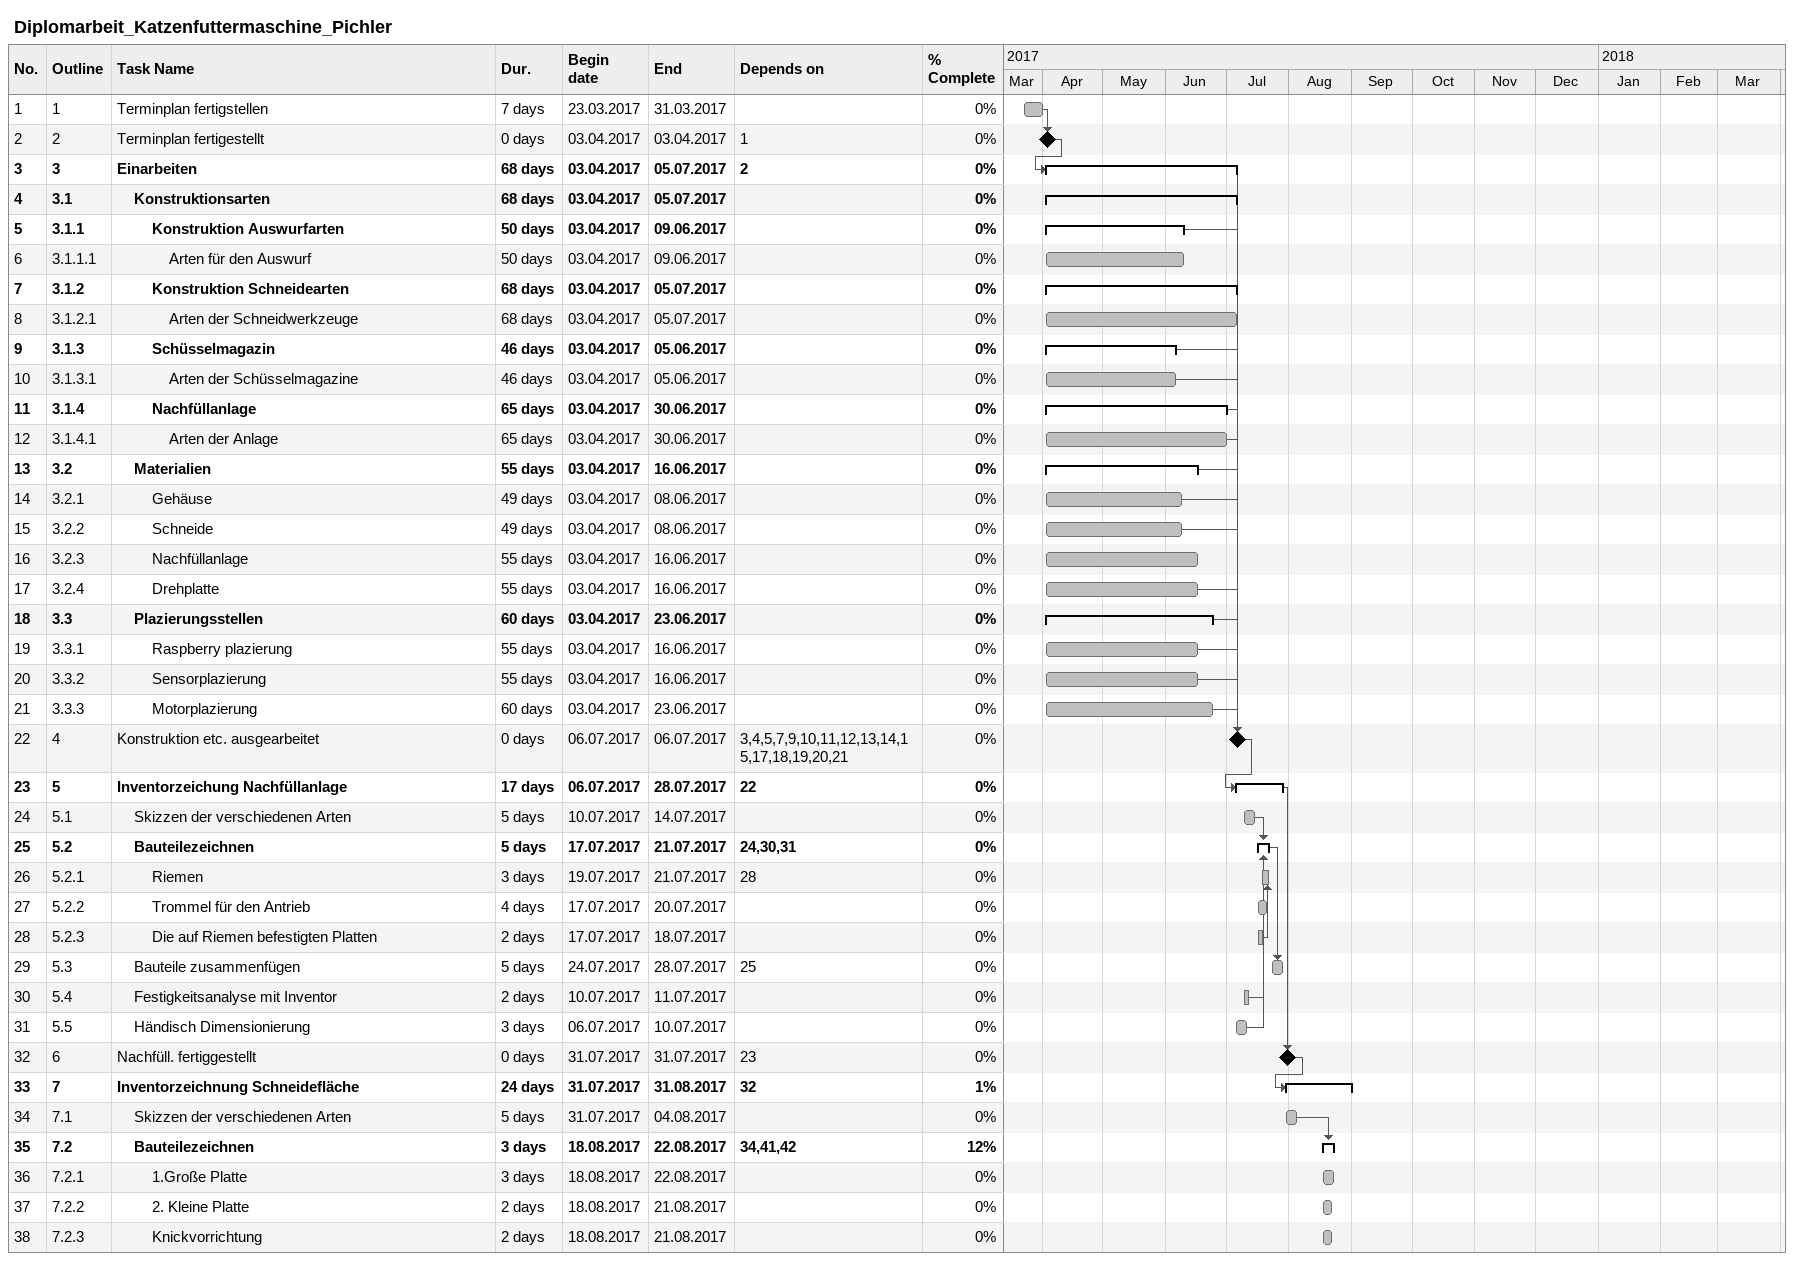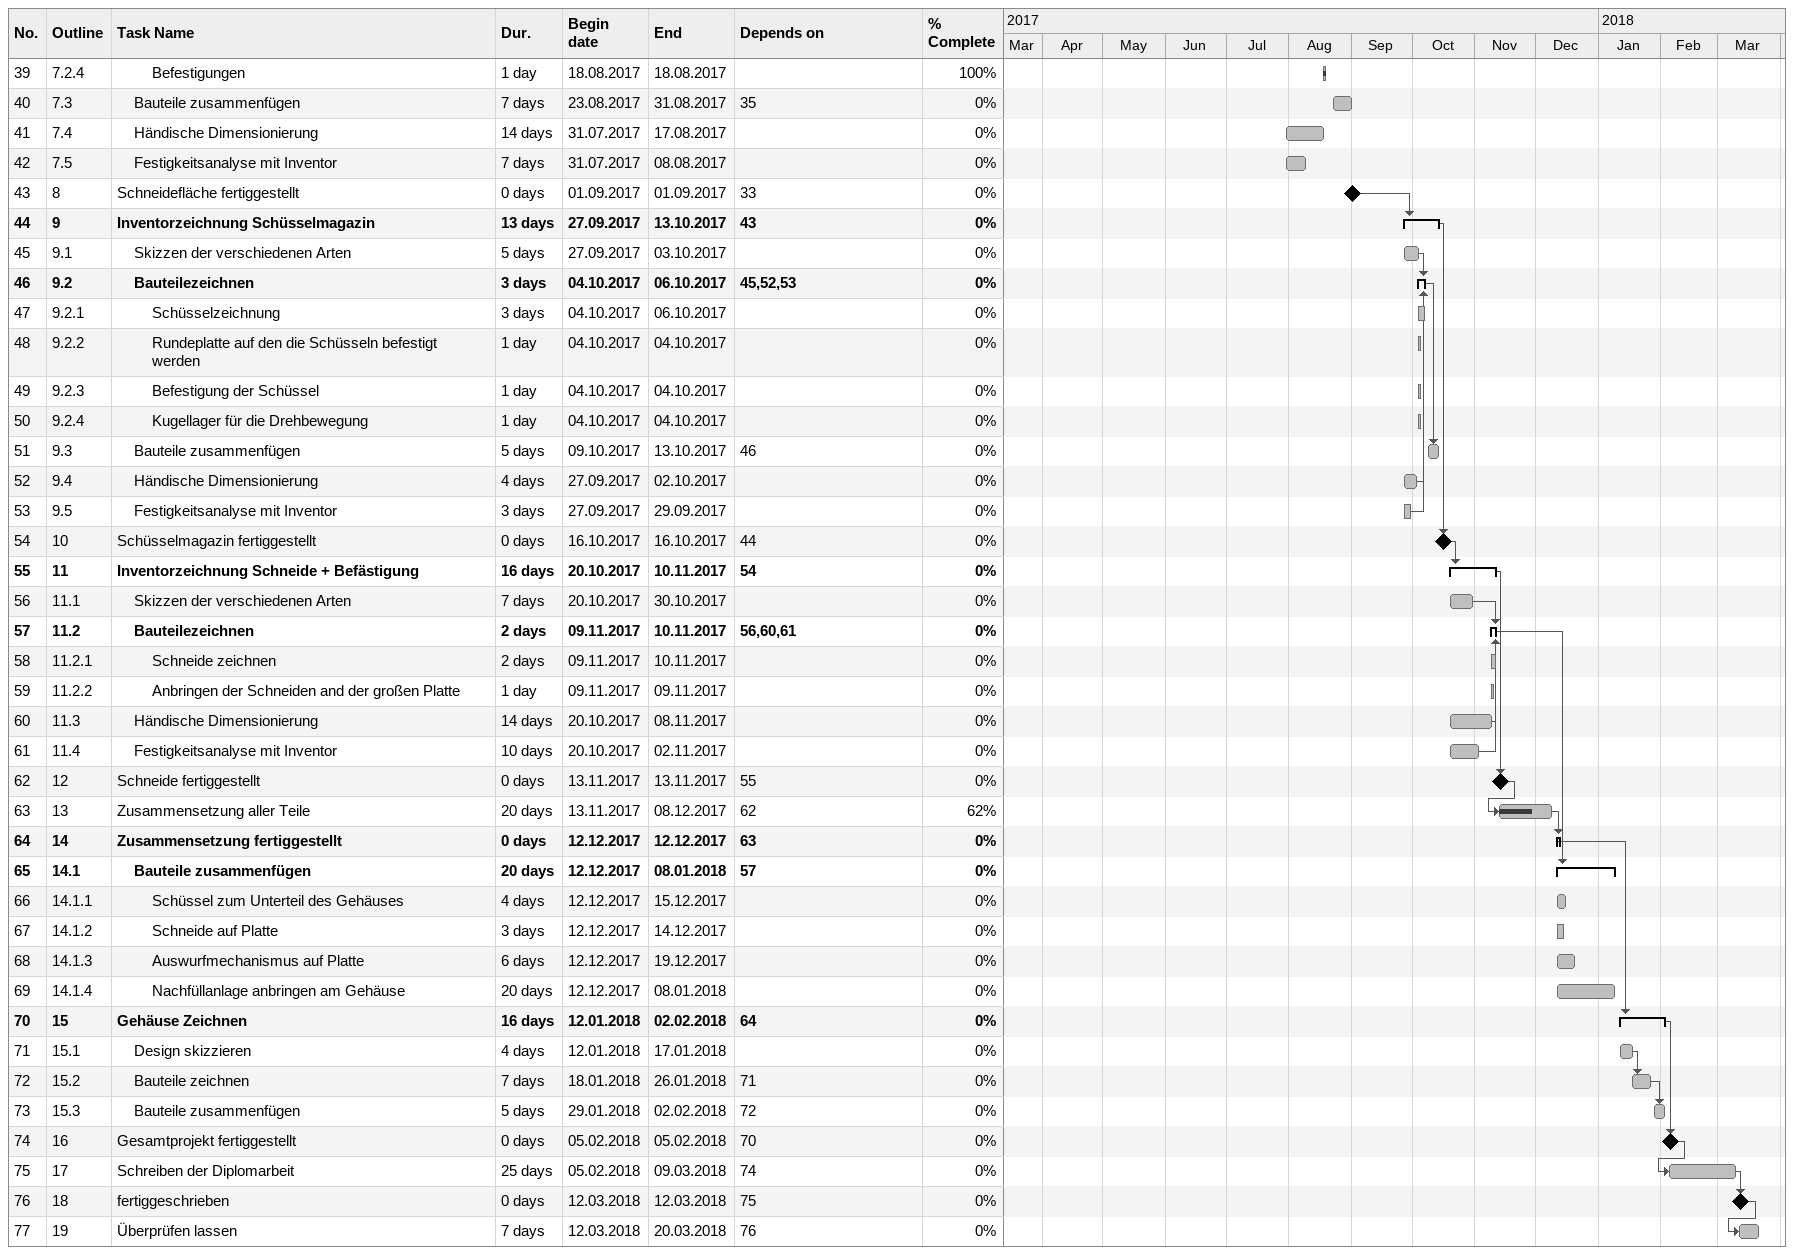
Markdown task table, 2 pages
Diplomarbeit_Katzenfuttermaschine_Pichler

| ID | WBS | Task | Duration | Start | Finish | Predecessors | % complete |
|---|---|---|---|---|---|---|---|
| 1 | 1 | Terminplan fertigstellen | 7d | 2017-03-23 | 2017-03-31 |  | 0 |
| 2 | 2 | Terminplan fertigestellt | 0d | 2017-04-03 | 2017-04-03 | 1 | 0 |
| 3 | 3 | **Einarbeiten** | 68d | 2017-04-03 | 2017-07-05 | 2 | 0 |
| 4 | 3.1 | **Konstruktionsarten** | 68d | 2017-04-03 | 2017-07-05 |  | 0 |
| 5 | 3.1.1 | **Konstruktion Auswurfarten** | 50d | 2017-04-03 | 2017-06-09 |  | 0 |
| 6 | 3.1.1.1 | Arten für den Auswurf | 50d | 2017-04-03 | 2017-06-09 |  | 0 |
| 7 | 3.1.2 | **Konstruktion Schneidearten** | 68d | 2017-04-03 | 2017-07-05 |  | 0 |
| 8 | 3.1.2.1 | Arten der Schneidwerkzeuge | 68d | 2017-04-03 | 2017-07-05 |  | 0 |
| 9 | 3.1.3 | **Schüsselmagazin** | 46d | 2017-04-03 | 2017-06-05 |  | 0 |
| 10 | 3.1.3.1 | Arten der Schüsselmagazine | 46d | 2017-04-03 | 2017-06-05 |  | 0 |
| 11 | 3.1.4 | **Nachfüllanlage** | 65d | 2017-04-03 | 2017-06-30 |  | 0 |
| 12 | 3.1.4.1 | Arten der Anlage | 65d | 2017-04-03 | 2017-06-30 |  | 0 |
| 13 | 3.2 | **Materialien** | 55d | 2017-04-03 | 2017-06-16 |  | 0 |
| 14 | 3.2.1 | Gehäuse | 49d | 2017-04-03 | 2017-06-08 |  | 0 |
| 15 | 3.2.2 | Schneide | 49d | 2017-04-03 | 2017-06-08 |  | 0 |
| 16 | 3.2.3 | Nachfüllanlage | 55d | 2017-04-03 | 2017-06-16 |  | 0 |
| 17 | 3.2.4 | Drehplatte | 55d | 2017-04-03 | 2017-06-16 |  | 0 |
| 18 | 3.3 | **Plazierungsstellen** | 60d | 2017-04-03 | 2017-06-23 |  | 0 |
| 19 | 3.3.1 | Raspberry plazierung | 55d | 2017-04-03 | 2017-06-16 |  | 0 |
| 20 | 3.3.2 | Sensorplazierung | 55d | 2017-04-03 | 2017-06-16 |  | 0 |
| 21 | 3.3.3 | Motorplazierung | 60d | 2017-04-03 | 2017-06-23 |  | 0 |
| 22 | 4 | Konstruktion etc. ausgearbeitet | 0d | 2017-07-06 | 2017-07-06 | 3, 4, 5, 7, 9, 10, 11, 12, 13, 14, 15, 17, 18, 19, 20, 21 | 0 |
| 23 | 5 | **Inventorzeichung Nachfüllanlage** | 17d | 2017-07-06 | 2017-07-28 | 22 | 0 |
| 24 | 5.1 | Skizzen der verschiedenen Arten | 5d | 2017-07-10 | 2017-07-14 |  | 0 |
| 25 | 5.2 | **Bauteilezeichnen** | 5d | 2017-07-17 | 2017-07-21 | 24, 30, 31 | 0 |
| 26 | 5.2.1 | Riemen | 3d | 2017-07-19 | 2017-07-21 | 28 | 0 |
| 27 | 5.2.2 | Trommel für den Antrieb | 4d | 2017-07-17 | 2017-07-20 |  | 0 |
| 28 | 5.2.3 | Die auf Riemen befestigten Platten | 2d | 2017-07-17 | 2017-07-18 |  | 0 |
| 29 | 5.3 | Bauteile zusammenfügen | 5d | 2017-07-24 | 2017-07-28 | 25 | 0 |
| 30 | 5.4 | Festigkeitsanalyse mit Inventor | 2d | 2017-07-10 | 2017-07-11 |  | 0 |
| 31 | 5.5 | Händisch Dimensionierung | 3d | 2017-07-06 | 2017-07-10 |  | 0 |
| 32 | 6 | Nachfüll. fertiggestellt | 0d | 2017-07-31 | 2017-07-31 | 23 | 0 |
| 33 | 7 | **Inventorzeichnung Schneidefläche** | 24d | 2017-07-31 | 2017-08-31 | 32 | 1 |
| 34 | 7.1 | Skizzen der verschiedenen Arten | 5d | 2017-07-31 | 2017-08-04 |  | 0 |
| 35 | 7.2 | **Bauteilezeichnen** | 3d | 2017-08-18 | 2017-08-22 | 34, 41, 42 | 12 |
| 36 | 7.2.1 | 1.Große Platte | 3d | 2017-08-18 | 2017-08-22 |  | 0 |
| 37 | 7.2.2 | 2. Kleine Platte | 2d | 2017-08-18 | 2017-08-21 |  | 0 |
| 38 | 7.2.3 | Knickvorrichtung | 2d | 2017-08-18 | 2017-08-21 |  | 0 |
| 39 | 7.2.4 | Befestigungen | 1d | 2017-08-18 | 2017-08-18 |  | 100 |
| 40 | 7.3 | Bauteile zusammenfügen | 7d | 2017-08-23 | 2017-08-31 | 35 | 0 |
| 41 | 7.4 | Händische Dimensionierung | 14d | 2017-07-31 | 2017-08-17 |  | 0 |
| 42 | 7.5 | Festigkeitsanalyse mit Inventor | 7d | 2017-07-31 | 2017-08-08 |  | 0 |
| 43 | 8 | Schneidefläche fertiggestellt | 0d | 2017-09-01 | 2017-09-01 | 33 | 0 |
| 44 | 9 | **Inventorzeichnung Schüsselmagazin** | 13d | 2017-09-27 | 2017-10-13 | 43 | 0 |
| 45 | 9.1 | Skizzen der verschiedenen Arten | 5d | 2017-09-27 | 2017-10-03 |  | 0 |
| 46 | 9.2 | **Bauteilezeichnen** | 3d | 2017-10-04 | 2017-10-06 | 45, 52, 53 | 0 |
| 47 | 9.2.1 | Schüsselzeichnung | 3d | 2017-10-04 | 2017-10-06 |  | 0 |
| 48 | 9.2.2 | Rundeplatte auf den die Schüsseln befestigt werden | 1d | 2017-10-04 | 2017-10-04 |  | 0 |
| 49 | 9.2.3 | Befestigung der Schüssel | 1d | 2017-10-04 | 2017-10-04 |  | 0 |
| 50 | 9.2.4 | Kugellager für die Drehbewegung | 1d | 2017-10-04 | 2017-10-04 |  | 0 |
| 51 | 9.3 | Bauteile zusammenfügen | 5d | 2017-10-09 | 2017-10-13 | 46 | 0 |
| 52 | 9.4 | Händische Dimensionierung | 4d | 2017-09-27 | 2017-10-02 |  | 0 |
| 53 | 9.5 | Festigkeitsanalyse mit Inventor | 3d | 2017-09-27 | 2017-09-29 |  | 0 |
| 54 | 10 | Schüsselmagazin fertiggestellt | 0d | 2017-10-16 | 2017-10-16 | 44 | 0 |
| 55 | 11 | **Inventorzeichnung Schneide + Befästigung** | 16d | 2017-10-20 | 2017-11-10 | 54 | 0 |
| 56 | 11.1 | Skizzen der verschiedenen Arten | 7d | 2017-10-20 | 2017-10-30 |  | 0 |
| 57 | 11.2 | **Bauteilezeichnen** | 2d | 2017-11-09 | 2017-11-10 | 56, 60, 61 | 0 |
| 58 | 11.2.1 | Schneide zeichnen | 2d | 2017-11-09 | 2017-11-10 |  | 0 |
| 59 | 11.2.2 | Anbringen der Schneiden and der großen Platte | 1d | 2017-11-09 | 2017-11-09 |  | 0 |
| 60 | 11.3 | Händische Dimensionierung | 14d | 2017-10-20 | 2017-11-08 |  | 0 |
| 61 | 11.4 | Festigkeitsanalyse mit Inventor | 10d | 2017-10-20 | 2017-11-02 |  | 0 |
| 62 | 12 | Schneide fertiggestellt | 0d | 2017-11-13 | 2017-11-13 | 55 | 0 |
| 63 | 13 | Zusammensetzung aller Teile | 20d | 2017-11-13 | 2017-12-08 | 62 | 62 |
| 64 | 14 | **Zusammensetzung fertiggestellt** | 0d | 2017-12-12 | 2017-12-12 | 63 | 0 |
| 65 | 14.1 | **Bauteile zusammenfügen** | 20d | 2017-12-12 | 2018-01-08 | 57 | 0 |
| 66 | 14.1.1 | Schüssel zum Unterteil des Gehäuses | 4d | 2017-12-12 | 2017-12-15 |  | 0 |
| 67 | 14.1.2 | Schneide auf Platte | 3d | 2017-12-12 | 2017-12-14 |  | 0 |
| 68 | 14.1.3 | Auswurfmechanismus auf Platte | 6d | 2017-12-12 | 2017-12-19 |  | 0 |
| 69 | 14.1.4 | Nachfüllanlage anbringen am Gehäuse | 20d | 2017-12-12 | 2018-01-08 |  | 0 |
| 70 | 15 | **Gehäuse Zeichnen** | 16d | 2018-01-12 | 2018-02-02 | 64 | 0 |
| 71 | 15.1 | Design skizzieren | 4d | 2018-01-12 | 2018-01-17 |  | 0 |
| 72 | 15.2 | Bauteile zeichnen | 7d | 2018-01-18 | 2018-01-26 | 71 | 0 |
| 73 | 15.3 | Bauteile zusammenfügen | 5d | 2018-01-29 | 2018-02-02 | 72 | 0 |
| 74 | 16 | Gesamtprojekt fertiggestellt | 0d | 2018-02-05 | 2018-02-05 | 70 | 0 |
| 75 | 17 | Schreiben der Diplomarbeit | 25d | 2018-02-05 | 2018-03-09 | 74 | 0 |
| 76 | 18 | fertiggeschrieben | 0d | 2018-03-12 | 2018-03-12 | 75 | 0 |
| 77 | 19 | Überprüfen lassen | 7d | 2018-03-12 | 2018-03-20 | 76 | 0 |
